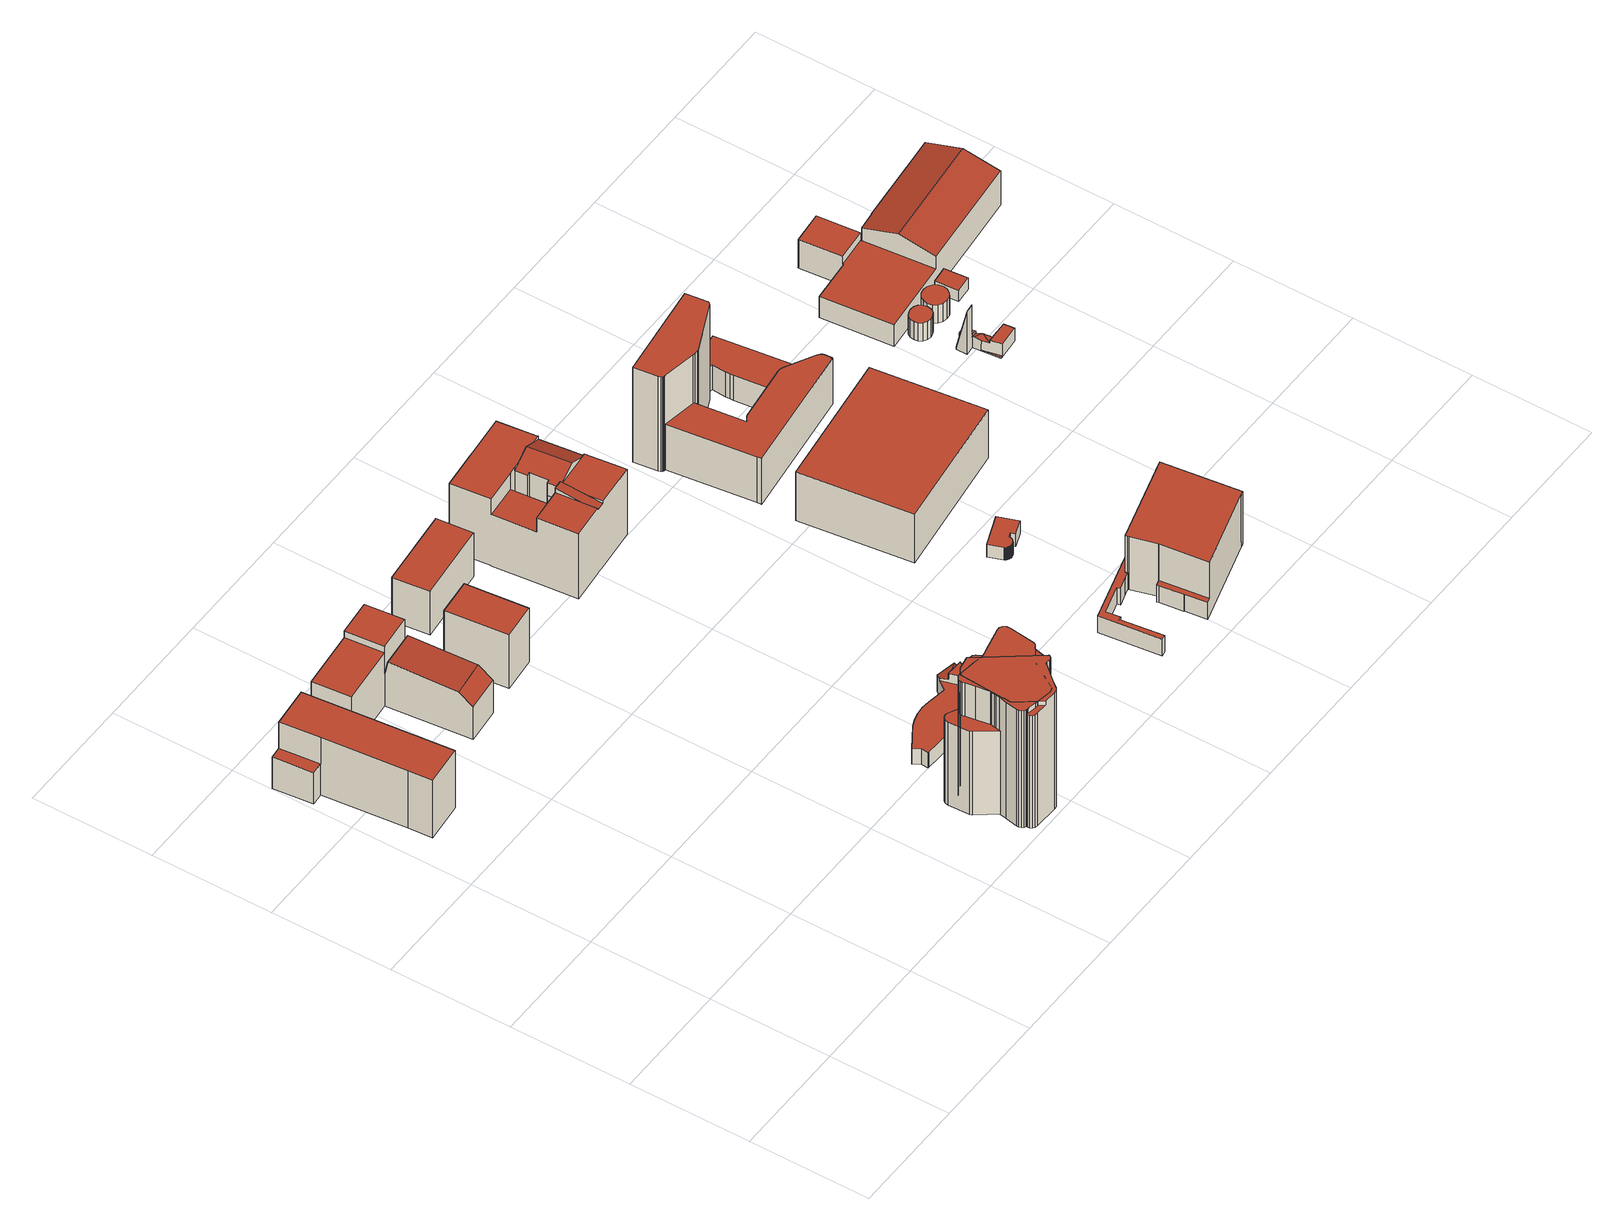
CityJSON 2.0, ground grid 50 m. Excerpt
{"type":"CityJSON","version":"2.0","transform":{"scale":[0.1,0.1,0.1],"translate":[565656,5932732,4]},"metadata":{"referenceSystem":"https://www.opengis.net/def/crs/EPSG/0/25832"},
"CityObjects":{
"building1":{"type":"Building","attributes":{"Gemeindeschluessel":"02000000","Geometrietyp2DReferenz":"3000","function":"31001_1120","roofType":"1000","measuredHeight":28.39,"storeysAboveGround":7},"geometry":[{"type":"MultiSurface","lod":"2","boundaries":[[[0,1,2,3]],[[4,0,3,5]],[[1,6,7,2]],[[8,9,10,11]],[[11,10,12,13]],[[14,15,5,3,2,7]],[[16,4,5,15,8,11,13]],[[6,16,13,12]],[[9,8,15,14]],[[4,16,6,1,0]],[[9,14,7,6,12,10]]],"semantics":{"surfaces":[{"type":"RoofSurface"},{"type":"WallSurface"},{"type":"GroundSurface"}],"values":[0,1,1,1,1,1,2,1,1,1,0]}}]},
"building2":{"type":"Building","attributes":{"Gemeindeschluessel":"02000000","Geometrietyp2DReferenz":"3000","function":"31001_1010","roofType":"1000","measuredHeight":29.42,"storeysAboveGround":6},"geometry":[{"type":"MultiSurface","lod":"2","boundaries":[[[17,18,19,20]],[[21,22,23,24]],[[25,26,27,28]],[[29,30,26,25]],[[31,32,30,29]],[[33,17,20,34]],[[27,22,21,28]],[[18,21,24,19]],[[35,32,31,36]],[[37,23,22,27,26,30,32,35]],[[36,31,29,25,28,21,38]],[[33,34,37,35,36,38]],[[33,38,21,18,17]],[[37,34,20,19,24,23]]],"semantics":{"surfaces":[{"type":"RoofSurface"},{"type":"WallSurface"},{"type":"GroundSurface"}],"values":[0,0,0,0,0,1,1,1,1,1,1,2,1,1]}}]},
"building3":{"type":"Building","attributes":{"name":"Balkon XIII","Gemeindeschluessel":"02000000","Geometrietyp2DReferenz":"3000","function":"51009_1610","roofType":"1000","measuredHeight":57.65},"geometry":[{"type":"MultiSurface","lod":"2","boundaries":[[[39,40,41,42,43,44,45,46,47,48,49,50]],[[51,52,53,54,55,56,57,58]],[[59,48,47,60]],[[60,47,46,61]],[[61,46,45,62]],[[62,45,44,63]],[[63,44,43,64]],[[64,43,42,65]],[[66,50,49,67]],[[67,49,48,59]],[[68,58,57,69]],[[70,54,53,71]],[[71,53,52,72]],[[72,52,51,73]],[[73,51,58,68]],[[74,75,76,77]],[[40,78,79,41]],[[80,81,82,83]],[[83,82,84,85]],[[85,84,86,87]],[[87,86,88,89]],[[89,88,90,91]],[[91,90,92,93]],[[93,92,94,95]],[[96,97,98,99]],[[99,98,100,101]],[[101,100,102,103]],[[103,102,104,105]],[[105,104,106,107]],[[107,106,108,109]],[[109,108,110,111]],[[112,113,114,115]],[[115,114,116,117]],[[117,116,118,119]],[[55,120,121,56]],[[122,123,124,125]],[[125,124,126,127]],[[127,126,128,129]],[[129,128,130,131]],[[131,130,132,133]],[[133,132,134,135]],[[135,134,136,137]],[[137,136,138,139]],[[139,138,140,141]],[[141,140,142,143]],[[143,142,144,145]],[[145,144,146,147]],[[147,146,148,149]],[[149,148,150,151]],[[151,150,152,153]],[[154,155,156,157]],[[157,156,158,159]],[[96,99,101,103,105,107,109,111,112,115,117,119,70,71,72,73,68,69,74,77,160,66,67,59,60,61,62,63,64,65,80,83,85,87,89,91,93,95,154,157,159,122,125,127,129,131,133,135,137,139,141,143,145,147,149,151,153]],[[66,160,39,50]],[[161,162,155,154,95,94]],[[123,122,159,158]],[[113,112,111,110]],[[96,153,152,163,164,97]],[[164,163,162,161]],[[70,119,118,120,55,54]],[[74,69,57,56,121,75]],[[160,77,76,78,40,39]],[[80,65,42,41,79,81]],[[162,163,152,150,148,146,144,142,140,138,136,134,132,130,128,126,124,123,158,156,155]],[[164,161,94,92,90,88,86,84,82,81,79,78,76,75,121,120,118,116,114,113,110,108,106,104,102,100,98,97]]],"semantics":{"surfaces":[{"type":"RoofSurface"},{"type":"WallSurface"},{"type":"GroundSurface"}],"values":[0,0,1,1,1,1,1,1,1,1,1,1,1,1,1,1,1,1,1,1,1,1,1,1,1,1,1,1,1,1,1,1,1,1,1,1,1,1,1,1,1,1,1,1,1,1,1,1,1,1,1,1,2,1,1,1,1,1,1,1,1,1,1,0,0]}}]},
"building4":{"type":"Building","attributes":{"name":"Balkon V","Gemeindeschluessel":"02000000","Geometrietyp2DReferenz":"3000","function":"51009_1610","roofType":"1000","measuredHeight":57.6},"geometry":[{"type":"MultiSurface","lod":"2","boundaries":[[[165,166,167,168,151,169,170,171,172,173,174,175,176,177,178,179,180,181,182,183,184,185,186,187,188,189,69,190,191,192,193,194,195,196,197,198,199,200,201,202,203,204,64,205,85,206,207,208,209,210,127,211,212,213,214]],[[215,216,217,218,219,220,221,222,223,224,84,225,226,227,228,229,230,231,232,233,234,235,236,237,238,239,240,241,242,243,244,245,246,247,248,249,250,251,252,253,254,255,256,257,258,259,260,261,262,263,264,265,266,267,268]],[[268,267,166,165]],[[267,266,167,166]],[[266,265,168,167]],[[265,264,151,168]],[[264,263,169,151]],[[263,262,170,169]],[[262,261,171,170]],[[261,260,172,171]],[[260,259,173,172]],[[259,258,174,173]],[[258,257,175,174]],[[257,256,176,175]],[[256,255,177,176]],[[255,254,178,177]],[[254,253,179,178]],[[253,252,180,179]],[[252,251,181,180]],[[251,250,182,181]],[[250,249,183,182]],[[249,248,184,183]],[[248,247,185,184]],[[247,246,186,185]],[[246,245,187,186]],[[245,244,188,187]],[[244,243,189,188]],[[243,242,69,189]],[[242,241,190,69]],[[241,240,191,190]],[[240,239,192,191]],[[239,238,193,192]],[[238,237,194,193]],[[237,236,195,194]],[[236,235,196,195]],[[235,234,197,196]],[[234,233,198,197]],[[233,232,199,198]],[[232,231,200,199]],[[231,230,201,200]],[[230,229,202,201]],[[229,228,203,202]],[[228,227,204,203]],[[227,226,64,204]],[[226,225,205,64]],[[225,84,85,205]],[[84,224,206,85]],[[224,223,207,206]],[[223,222,208,207]],[[222,221,209,208]],[[221,220,210,209]],[[220,219,127,210]],[[219,218,211,127]],[[218,217,212,211]],[[217,216,213,212]],[[216,215,214,213]],[[215,268,165,214]]],"semantics":{"surfaces":[{"type":"GroundSurface"},{"type":"RoofSurface"},{"type":"WallSurface"}],"values":[0,1,2,2,2,2,2,2,2,2,2,2,2,2,2,2,2,2,2,2,2,2,2,2,2,2,2,2,2,2,2,2,2,2,2,2,2,2,2,2,2,2,2,2,2,2,2,2,2,2,2,2,2,2,2,2,2]}}]},
"building5":{"type":"Building","attributes":{"Gemeindeschluessel":"02000000","Geometrietyp2DReferenz":"3000","function":"31001_1010","roofType":"1000","measuredHeight":26.59,"storeysAboveGround":8},"geometry":[{"type":"MultiSurface","lod":"2","boundaries":[[[269,270,271,272]],[[272,271,273,274]],[[270,269,275,276]],[[274,273,276,275]],[[274,275,269,272]],[[276,273,271,270]]],"semantics":{"surfaces":[{"type":"WallSurface"},{"type":"GroundSurface"},{"type":"RoofSurface"}],"values":[0,0,0,0,1,2]}}]},
"building6":{"type":"Building","attributes":{"Gemeindeschluessel":"02000000","Geometrietyp2DReferenz":"3000","function":"31001_2080","roofType":"1000","measuredHeight":12.04,"storeysAboveGround":2},"geometry":[{"type":"MultiSurface","lod":"2","boundaries":[[[277,278,279,280]],[[281,278,277]],[[282,283,284]],[[285,286,287,288]],[[288,287,289,290]],[[290,289,291,292]],[[293,294,295,296]],[[296,295,297,298]],[[298,297,286,285]],[[299,300,301,302]],[[303,279,278,304]],[[277,284,283,281]],[[305,306,299,302,293,296,298,285,288,290,292,307,308,309,303,304]],[[301,300,310,311,312,313,314,315,291,289,287,286,297,295,294]],[[313,312,280,279,303,309]],[[305,304,278,281,283,282,311]],[[312,311,282,284,277,280]],[[310,300,299,306]],[[311,310,306,305]],[[301,294,293,302]],[[314,313,309,308]],[[315,314,308,307]],[[291,315,307,292]]],"semantics":{"surfaces":[{"type":"RoofSurface"},{"type":"WallSurface"},{"type":"GroundSurface"}],"values":[0,0,0,1,1,1,1,1,1,1,1,1,2,0,1,1,1,1,1,1,1,1,1]}}]},
"building7":{"type":"Building","attributes":{"Gemeindeschluessel":"02000000","Geometrietyp2DReferenz":"3000","function":"31001_1010","roofType":"1000","measuredHeight":21.53,"storeysAboveGround":7},"geometry":[{"type":"MultiSurface","lod":"2","boundaries":[[[316,317,318,319,320]],[[321,322,323,324,325]],[[321,320,319,322]],[[322,319,318,323]],[[323,318,317,324]],[[324,317,316,325]],[[325,316,320,321]]],"semantics":{"surfaces":[{"type":"RoofSurface"},{"type":"GroundSurface"},{"type":"WallSurface"}],"values":[0,1,2,2,2,2,2]}}]},
"building8":{"type":"Building","attributes":{"Gemeindeschluessel":"02000000","Geometrietyp2DReferenz":"3000","function":"31001_2010","roofType":"1000","measuredHeight":35.66,"storeysAboveGround":8},"geometry":[{"type":"MultiSurface","lod":"2","boundaries":[[[326,327,328,329]],[[330,331,332,333,334,335]],[[333,336,337,338,339,340,341,342,343]],[[344,345,346,347,348,349,350,351,352,353]],[[339,354,355,356,357,358,359,349,360]],[[350,358,361,362,363,364,351]],[[365,366,367]],[[328,368,369,329]],[[326,335,334,327]],[[333,332,336]],[[363,370,364]],[[352,371,353]],[[360,340,339]],[[333,343,334]],[[366,348,347,367]],[[372,346,345,373]],[[373,345,344,374]],[[358,357,361]],[[338,354,339]],[[375,376,377,378,379,355,354,338,337,336,332,331]],[[380,370,363,362,361,357,356,355,379,381,382,383,384,385,386,387]],[[388,389,390,391,375,331,330,335,326,329,369,392,393,394]],[[378,377,376,375,391,390,389,388,394,395,396,386,385,384,383,382,381,379],[373,374,397,398,399,400,401,402,403,404,372]],[[392,369,368,405,406,371,352,407,364,370,380,387,408,409,393]],[[393,409,408,387,386,396,395,394]],[[399,398,397,371,406,405]],[[368,328,327,334,401,400,399,405]],[[367,347,346,372,404]],[[359,358,350,349]],[[351,364,407,352]],[[341,340,360,349,348,366,365]],[[403,402,342,341,365,367,404]],[[374,344,353,371,397]],[[334,343,342,402,401]]],"semantics":{"surfaces":[{"type":"RoofSurface"},{"type":"WallSurface"},{"type":"GroundSurface"}],"values":[0,0,0,0,0,0,0,1,1,1,1,1,1,1,1,1,1,1,1,1,1,1,2,0,1,1,1,1,1,1,1,1,1,1]}}]},
"building9":{"type":"Building","attributes":{"Gemeindeschluessel":"02000000","Geometrietyp2DReferenz":"3000","function":"51009_1610","roofType":"1000","measuredHeight":8.12},"geometry":[{"type":"MultiSurface","lod":"2","boundaries":[[[410,411,412,413]],[[414,415,416,417]],[[418,419,420,421]],[[421,420,422,423]],[[423,422,424,425]],[[425,424,426,427]],[[427,426,428,429]],[[429,428,430,431]],[[416,415,412,411,432,430,428,426,424,422,420,419,433]],[[434,410,413,414,417,435,418,421,423,425,427,429,431]],[[414,413,412,415]],[[435,417,416,433]],[[410,434,432,411]],[[434,431,430,432]],[[418,435,433,419]]],"semantics":{"surfaces":[{"type":"WallSurface"},{"type":"RoofSurface"},{"type":"GroundSurface"}],"values":[0,0,0,0,0,0,0,0,1,2,0,0,0,0,0]}}]},
"building10":{"type":"Building","attributes":{"Gemeindeschluessel":"02000000","Geometrietyp2DReferenz":"3000","function":"31001_3060","roofType":"1000","measuredHeight":6.24,"storeysAboveGround":2},"geometry":[{"type":"MultiSurface","lod":"2","boundaries":[[[436,437,438,439,440,441,442,443,444,445,446,447,448,449,450,451,452,453,454,455,456,457,458,459,460,461,462,463,464,465,466,467,468,469,470,471,472,473]],[[474,475,476,477,478,479,480,481,482,483,484,485,486,487,488,489,490,491,492,493,494,495,496,497,498,499,500,501,502,503,504,505,506,507,508,509,510,511]],[[474,473,472,475]],[[475,472,471,476]],[[476,471,470,477]],[[477,470,469,478]],[[478,469,468,479]],[[479,468,467,480]],[[480,467,466,481]],[[481,466,465,482]],[[482,465,464,483]],[[483,464,463,484]],[[484,463,462,485]],[[485,462,461,486]],[[486,461,460,487]],[[487,460,459,488]],[[488,459,458,489]],[[489,458,457,490]],[[490,457,456,491]],[[491,456,455,492]],[[492,455,454,493]],[[493,454,453,494]],[[494,453,452,495]],[[495,452,451,496]],[[496,451,450,497]],[[497,450,449,498]],[[498,449,448,499]],[[499,448,447,500]],[[500,447,446,501]],[[501,446,445,502]],[[502,445,444,503]],[[503,444,443,504]],[[504,443,442,505]],[[505,442,441,506]],[[506,441,440,507]],[[507,440,439,508]],[[508,439,438,509]],[[509,438,437,510]],[[510,437,436,511]],[[511,436,473,474]]],"semantics":{"surfaces":[{"type":"RoofSurface"},{"type":"GroundSurface"},{"type":"WallSurface"}],"values":[0,1,2,2,2,2,2,2,2,2,2,2,2,2,2,2,2,2,2,2,2,2,2,2,2,2,2,2,2,2,2,2,2,2,2,2,2,2,2,2]}}]},
"building11":{"type":"Building","attributes":{"Gemeindeschluessel":"02000000","Geometrietyp2DReferenz":"3000","function":"31001_2010","roofType":"1000","measuredHeight":26.12,"storeysAboveGround":8},"geometry":[{"type":"MultiSurface","lod":"2","boundaries":[[[512,513,514,515,516,517,518]],[[519,515,514,520]],[[520,514,513,521]],[[521,513,512,522]],[[522,512,518,523]],[[524,525,526,527]],[[516,528,529,517]],[[530,531,532,425]],[[425,532,533,423]],[[519,520,521,522,523,534,530,425,423,535,524,527]],[[528,516,515,519,527,526]],[[536,529,528,526,525,537,533,532,531]],[[533,537,535,423]],[[536,531,530,534]],[[537,525,524,535]],[[534,523,518,517,529,536]]],"semantics":{"surfaces":[{"type":"RoofSurface"},{"type":"WallSurface"},{"type":"GroundSurface"}],"values":[0,1,1,1,1,1,1,1,1,2,1,0,1,1,1,1]}}]},
"building12":{"type":"Building","attributes":{"Gemeindeschluessel":"02000000","Geometrietyp2DReferenz":"3000","function":"31001_3020","roofType":"1000","measuredHeight":23.9,"storeysAboveGround":6},"geometry":[{"type":"MultiSurface","lod":"2","boundaries":[[[538,539,540,541]],[[542,543,544,545]],[[542,541,540,543]],[[543,540,539,544]],[[544,539,538,545]],[[545,538,541,542]]],"semantics":{"surfaces":[{"type":"RoofSurface"},{"type":"GroundSurface"},{"type":"WallSurface"}],"values":[0,1,2,2,2,2]}}]},
"building13":{"type":"Building","attributes":{"Gemeindeschluessel":"02000000","Geometrietyp2DReferenz":"3000","function":"31001_2010","roofType":"1000","measuredHeight":46.72,"storeysAboveGround":12},"geometry":[{"type":"MultiSurface","lod":"2","boundaries":[[[546,547,548,549,550,551,552,553,554,555,556,557,558,559,560,561,562,563,564]],[[565,566,567,568,569,570,571,572,573,574,575,576,577,578,579,580,581,582,583]],[[565,564,563,566]],[[566,563,562,567]],[[567,562,561,568]],[[568,561,560,569]],[[569,560,559,570]],[[570,559,558,571]],[[571,558,557,572]],[[572,557,556,573]],[[573,556,555,574]],[[574,555,554,575]],[[575,554,553,576]],[[576,553,552,577]],[[577,552,551,578]],[[578,551,550,579]],[[579,550,549,580]],[[580,549,548,581]],[[581,548,547,582]],[[582,547,546,583]],[[583,546,564,565]]],"semantics":{"surfaces":[{"type":"RoofSurface"},{"type":"GroundSurface"},{"type":"WallSurface"}],"values":[0,1,2,2,2,2,2,2,2,2,2,2,2,2,2,2,2,2,2,2,2]}}]},
"building14":{"type":"Building","attributes":{"Gemeindeschluessel":"02000000","Geometrietyp2DReferenz":"3000","function":"31001_2010","roofType":"1000","measuredHeight":22.79,"storeysAboveGround":6},"geometry":[{"type":"MultiSurface","lod":"2","boundaries":[[[584,585,586,587]],[[587,586,588,589]],[[590,591,592,593]],[[594,595,596,597]],[[597,596,598,599]],[[599,598,600,601]],[[601,600,602,603]],[[603,602,604,605]],[[605,604,606,607]],[[607,606,608,609]],[[609,608,610,611]],[[611,610,612,613]],[[613,612,614,615]],[[615,614,616,617]],[[617,616,618,619]],[[619,618,620,621]],[[621,620,622,623]],[[623,622,624,625]],[[625,624,626,627]],[[592,591,626,624,622,620,618,616,614,612,610,608,606,604,602,600,598,596,595,628,588,586,585]],[[590,593,584,587,589,629,594,597,599,601,603,605,607,609,611,613,615,617,619,621,623,625,627]],[[590,627,626,591]],[[594,629,628,595]],[[584,593,592,585]],[[629,589,588,628]]],"semantics":{"surfaces":[{"type":"WallSurface"},{"type":"RoofSurface"},{"type":"GroundSurface"}],"values":[0,0,0,0,0,0,0,0,0,0,0,0,0,0,0,0,0,0,0,1,2,0,0,0,0]}}]},
"building15":{"type":"Building","attributes":{"Gemeindeschluessel":"02000000","Geometrietyp2DReferenz":"3000","function":"31001_2010","roofType":"1000","measuredHeight":12.28,"storeysAboveGround":3},"geometry":[{"type":"MultiSurface","lod":"2","boundaries":[[[630,631,632,633]],[[633,632,634,635]],[[635,634,636,637]],[[637,636,638,639]],[[640,641,642,643]],[[613,644,645,611]],[[611,645,646,609]],[[609,646,647,607]],[[607,647,648,605]],[[649,650,651,652]],[[652,651,653,654]],[[654,653,641,640]],[[655,656,657,658]],[[603,659,660,661]],[[619,662,663,617]],[[617,663,664,615]],[[665,642,641,653,651,650,660,659,648,647,646,645,644,664,663,662,638,636,634,632,631,657,656]],[[613,611,609,607,605,603,661,649,652,654,640,643,666,655,658,630,633,635,637,639,619,617,615]],[[619,639,638,662]],[[649,661,660,650]],[[603,605,648,659]],[[613,615,664,644]],[[655,666,665,656]],[[666,643,642,665]],[[630,658,657,631]]],"semantics":{"surfaces":[{"type":"WallSurface"},{"type":"RoofSurface"},{"type":"GroundSurface"}],"values":[0,0,0,0,0,0,0,0,0,0,0,0,0,0,0,0,1,2,0,0,0,0,0,0,0]}}]},
"building16":{"type":"Building","attributes":{"Gemeindeschluessel":"02000000","Geometrietyp2DReferenz":"3000","function":"31001_2500","roofType":"1000","measuredHeight":9,"storeysAboveGround":1},"geometry":[{"type":"MultiSurface","lod":"2","boundaries":[[[667,668,669,670,671,672,673,674,675,676,677,678,679,680,681,682]],[[683,684,685,686,687,688,689,690,691,692,693,694,695,696,697,698]],[[698,697,668,667]],[[697,696,669,668]],[[696,695,670,669]],[[695,694,671,670]],[[694,693,672,671]],[[693,692,673,672]],[[692,691,674,673]],[[691,690,675,674]],[[690,689,676,675]],[[689,688,677,676]],[[688,687,678,677]],[[687,686,679,678]],[[686,685,680,679]],[[685,684,681,680]],[[684,683,682,681]],[[683,698,667,682]]],"semantics":{"surfaces":[{"type":"GroundSurface"},{"type":"RoofSurface"},{"type":"WallSurface"}],"values":[0,1,2,2,2,2,2,2,2,2,2,2,2,2,2,2,2,2]}}]},
"building17":{"type":"Building","attributes":{"Gemeindeschluessel":"02000000","Geometrietyp2DReferenz":"3000","function":"51009_1610","roofType":"1000","measuredHeight":21.45},"geometry":[{"type":"MultiSurface","lod":"2","boundaries":[[[699,700,701,702,703,704]],[[700,705,706,707,708,709]],[[710,711,712,713,714]],[[715,716,711,710]],[[717,718,711,716]],[[718,712,711]],[[719,720,721]],[[722,704,703,723]],[[723,703,702,724]],[[700,699,705]],[[713,707,706,714]],[[700,709,701]],[[716,725,726,717]],[[727,728,729,730]],[[731,720,719,715,710,714,706,732]],[[730,729,733,721,720,731]],[[734,708,707,713,712,718,717,726,735]],[[722,723,724,734,735,727,730,731,732]],[[726,725,733,729,728]],[[726,728,727,735]],[[719,721,733,725,716,715]],[[722,732,706,705,699,704]],[[734,724,702,701,709,708]]],"semantics":{"surfaces":[{"type":"RoofSurface"},{"type":"WallSurface"},{"type":"GroundSurface"}],"values":[0,0,0,0,0,0,0,1,1,1,1,1,1,1,1,1,1,2,0,1,1,1,1]}}]},
"building18":{"type":"Building","attributes":{"Gemeindeschluessel":"02000000","Geometrietyp2DReferenz":"3000","function":"31001_2500","roofType":"1000","measuredHeight":9,"storeysAboveGround":1},"geometry":[{"type":"MultiSurface","lod":"2","boundaries":[[[736,737,738,739,740,741,742,743,744,745,746,747,748,749,750,751]],[[752,753,754,755,756,757,758,759,760,761,762,763,764,765,766,767]],[[767,766,737,736]],[[766,765,738,737]],[[765,764,739,738]],[[764,763,740,739]],[[763,762,741,740]],[[762,761,742,741]],[[761,760,743,742]],[[760,759,744,743]],[[759,758,745,744]],[[758,757,746,745]],[[757,756,747,746]],[[756,755,748,747]],[[755,754,749,748]],[[754,753,750,749]],[[753,752,751,750]],[[752,767,736,751]]],"semantics":{"surfaces":[{"type":"GroundSurface"},{"type":"RoofSurface"},{"type":"WallSurface"}],"values":[0,1,2,2,2,2,2,2,2,2,2,2,2,2,2,2,2,2]}}]},
"building19":{"type":"Building","attributes":{"Gemeindeschluessel":"02000000","Geometrietyp2DReferenz":"3000","function":"31001_2500","roofType":"1000","measuredHeight":5.6,"storeysAboveGround":1},"geometry":[{"type":"MultiSurface","lod":"2","boundaries":[[[768,769,770,771]],[[772,773,774,775]],[[772,771,770,773]],[[773,770,769,774]],[[774,769,768,775]],[[775,768,771,772]]],"semantics":{"surfaces":[{"type":"RoofSurface"},{"type":"GroundSurface"},{"type":"WallSurface"}],"values":[0,1,2,2,2,2]}}]},
"building20":{"type":"Building","attributes":{"Gemeindeschluessel":"02000000","Geometrietyp2DReferenz":"3000","function":"31001_2500","roofType":"3100","measuredHeight":20.64,"storeysAboveGround":3},"geometry":[{"type":"MultiSurface","lod":"2","boundaries":[[[776,777,778,779]],[[780,781,782,783,784,785]],[[786,787,781,780]],[[788,789,790,791]],[[792,779,778,793]],[[794,777,776,795]],[[796,794,797,798]],[[799,784,783,800]],[[800,783,782,801]],[[788,791,802,792,793,796,798,799,800,801,803]],[[789,788,803,787,786,804]],[[804,786,780,785,805]],[[803,801,782,781,787]],[[799,798,797,805,785,784]],[[792,802,806,795,776,779]],[[796,793,778,777,794]],[[806,802,791,790]],[[806,790,789,804,805,797,794,795]]],"semantics":{"surfaces":[{"type":"RoofSurface"},{"type":"WallSurface"},{"type":"GroundSurface"}],"values":[0,0,0,1,1,1,1,1,1,2,1,1,1,1,1,1,1,0]}}]}
},
"vertices":[
[23,2174,157],[72,2179,157],[55,2342,157],[6,2337,157],[23,2174,3],[6,2337,3],[72,2179,287],[55,2342,287],[281,1756,3],[281,1756,287],[117,1739,287],[117,1739,3],[108,1836,287],[108,1836,3],[220,2359,287],[220,2359,3],[72,2179,3],
[311,2208,272],[552,2232,272],[536,2391,272],[295,2367,272],[552,2232,305],[699,2247,305],[682,2406,305],[536,2391,305],[554,2221,232],[700,2236,232],[699,2247,170],[552,2232,170],[582,1944,218],[728,1959,218],[588,1886,171],[734,1901,171],[311,2208,10],[295,2367,10],[734,1901,10],[588,1886,10],[682,2406,10],[552,2232,10],
[1286,142,451],[1287,141,451],[1298,324,451],[1295,324,451],[1289,328,451],[1254,347,451],[1242,350,451],[1229,347,451],[1220,337,451],[1217,324,451],[1221,235,451],[1225,226,451],[1284,26,594],[1289,17,594],[1297,11,594],[1307,9,594],[1359,7,594],[1286,105,594],[1283,39,594],[1283,35,594],[1217,324,39],[1220,337,39],[1229,347,39],[1242,350,39],[1254,347,39],[1289,328,39],[1295,324,39],[1225,226,39],[1221,235,39],[1283,35,39],[1283,39,39],[1307,9,39],[1297,11,39],[1289,17,39],[1284,26,39],[1286,106,39],[1286,106,615],[1288,138,615],[1288,138,39],[1287,141,615],[1298,324,615],[1299,324,39],[1299,324,615],[1302,325,615],[1302,325,39],[1305,328,615],[1305,328,39],[1319,340,615],[1319,340,39],[1322,342,615],[1322,342,39],[1325,344,615],[1325,344,39],[1328,345,615],[1328,345,39],[1331,345,615],[1331,345,39],[1548,120,39],[1548,120,615],[1542,111,615],[1542,111,39],[1532,107,615],[1532,107,39],[1530,108,615],[1530,108,39],[1515,110,615],[1515,110,39],[1510,108,615],[1510,108,39],[1506,104,615],[1506,104,39],[1479,72,615],[1479,72,39],[1455,44,39],[1455,44,615],[1429,13,615],[1429,13,39],[1420,6,615],[1420,6,39],[1408,4,615],[1408,4,39],[1359,7,615],[1286,105,615],[1437,324,39],[1437,324,593],[1441,320,593],[1441,320,39],[1446,318,593],[1446,318,39],[1447,318,593],[1447,318,39],[1511,315,593],[1511,315,39],[1512,315,593],[1512,315,39],[1549,313,593],[1549,313,39],[1558,310,593],[1558,310,39],[1566,305,593],[1566,305,39],[1571,296,593],[1571,296,39],[1572,286,593],[1572,286,39],[1568,202,593],[1568,202,39],[1568,201,593],[1568,201,39],[1567,197,593],[1567,197,39],[1566,194,593],[1566,194,39],[1551,130,593],[1551,130,39],[1405,358,39],[1405,358,593],[1417,356,593],[1417,356,39],[1426,347,593],[1426,347,39],[1286,142,39],[1380,354,615],[1380,354,593],[1549,124,593],[1549,124,615],
[1583,310,39],[1583,307,39],[1570,202,39],[1569,198,39],[1565,192,39],[1563,191,39],[1558,187,39],[1545,179,39],[1497,146,39],[1489,137,39],[1478,119,39],[1478,118,39],[1467,100,39],[1451,74,39],[1449,72,39],[1443,61,39],[1433,45,39],[1425,31,39],[1419,25,39],[1411,21,39],[1400,20,39],[1339,30,39],[1330,31,39],[1293,37,39],[1287,38,39],[1275,43,39],[1269,50,39],[1266,59,39],[1266,68,39],[1276,118,39],[1282,149,39],[1285,166,39],[1286,173,39],[1290,193,39],[1280,249,39],[1274,288,39],[1271,300,39],[1271,305,39],[1273,313,39],[1277,320,39],[1300,329,39],[1381,318,39],[1402,315,39],[1421,312,39],[1427,314,39],[1439,316,39],[1551,341,39],[1564,341,39],[1575,334,39],[1582,323,39],[1582,323,615],[1575,334,615],[1564,341,615],[1551,341,615],[1446,318,615],[1439,316,615],[1427,314,615],[1421,312,615],[1402,315,615],[1381,318,615],[1300,329,615],[1289,328,615],[1277,320,615],[1273,313,615],[1271,305,615],[1271,300,615],[1274,288,615],[1280,249,615],[1290,193,615],[1286,173,615],[1285,166,615],[1282,149,615],[1276,118,615],[1266,68,615],[1266,59,615],[1269,50,615],[1275,43,615],[1283,39,615],[1287,38,615],[1293,37,615],[1330,31,615],[1339,30,615],[1400,20,615],[1411,21,615],[1419,25,615],[1425,31,615],[1433,45,615],[1443,61,615],[1449,72,615],[1451,74,615],[1467,100,615],[1478,118,615],[1478,119,615],[1489,137,615],[1497,146,615],[1545,179,615],[1558,187,615],[1563,191,615],[1565,192,615],[1566,194,615],[1569,198,615],[1570,202,615],[1583,307,615],[1583,310,615],
[976,2185,19],[976,2185,285],[1002,1931,285],[1002,1931,19],[856,1916,285],[856,1916,19],[827,2170,19],[827,2170,285],
[1674,628,104],[1761,662,92],[1681,679,92],[1666,659,97],[1742,625,104],[1698,543,134],[1742,625,134],[1674,628,134],[1336,554,13],[1336,554,88],[1427,612,88],[1427,612,13],[1458,625,88],[1458,625,13],[1490,633,88],[1490,633,13],[1353,495,13],[1353,495,88],[1351,495,88],[1351,495,13],[1353,524,88],[1353,524,13],[1658,481,13],[1658,481,88],[1658,480,88],[1658,480,13],[1681,679,13],[1761,662,13],[1698,543,13],[1716,480,13],[1524,636,13],[1557,632,13],[1635,620,13],[1716,480,88],[1698,543,88],[1666,659,88],[1635,620,88],[1557,632,88],[1524,636,88],
[902,2278,255],[903,2278,255],[1224,2311,255],[1209,2460,255],[886,2427,255],[886,2427,39],[1209,2460,39],[1224,2311,39],[903,2278,39],[902,2278,39],
[1344,2130,262],[1483,2144,262],[1465,2321,262],[1326,2307,262],[1344,2129,331],[1361,1965,331],[1500,1979,331],[1494,2037,331],[1483,2144,331],[1344,2130,331],[1500,1979,319],[1509,1980,319],[1541,1983,319],[1533,2043,331],[1520,2148,354],[1518,2148,354],[1518,2147,354],[1483,2144,354],[1505,2274,323],[1516,2276,329],[1524,2199,328],[1513,2198,323],[1520,2148,323],[1538,2150,331],[1608,2157,366],[1585,2334,366],[1529,2328,338],[1500,2325,324],[1541,1983,331],[1716,2001,331],[1712,2030,331],[1695,2166,331],[1677,2164,331],[1608,2157,331],[1520,2148,331],[1695,2166,323],[1693,2184,323],[1673,2343,323],[1642,2339,338],[1518,2148,262],[1520,2148,262],[1513,2198,262],[1465,2321,338],[1326,2307,338],[1673,2343,338],[1500,2325,338],[1524,2199,9],[1516,2276,9],[1505,2274,9],[1361,1965,9],[1500,1979,9],[1509,1980,9],[1541,1983,9],[1716,2001,9],[1671,2352,338],[1712,2030,9],[1695,2166,9],[1693,2184,9],[1673,2343,9],[1671,2352,9],[1652,2506,9],[1652,2506,338],[1326,2308,9],[1326,2307,9],[1344,2130,9],[1344,2129,9],[1326,2308,338],[1309,2471,338],[1309,2471,9],[1448,2485,9],[1477,2488,9],[1500,2325,9],[1497,2325,9],[1465,2322,9],[1465,2321,9],[1483,2144,9],[1518,2147,9],[1518,2148,9],[1513,2198,9],[1465,2322,338],[1497,2325,338],[1585,2334,338],[1477,2488,338],[1448,2485,338],
[2247,293,40],[2247,293,121],[2234,289,121],[2234,289,40],[2257,114,40],[2257,114,121],[2236,111,121],[2236,111,40],[2599,470,40],[2599,470,121],[2605,447,121],[2605,447,40],[2436,401,121],[2436,401,40],[2439,391,121],[2439,391,40],[2413,384,121],[2413,384,40],[2361,369,121],[2361,369,40],[2357,382,121],[2357,382,40],[2238,349,121],[2205,361,121],[2238,349,40],[2205,361,40],
[2325,832,93],[2326,830,93],[2328,828,93],[2329,826,93],[2331,825,93],[2333,823,93],[2335,822,93],[2337,821,93],[2339,820,93],[2341,819,93],[2343,818,93],[2345,818,93],[2348,817,93],[2350,817,93],[2352,818,93],[2355,818,93],[2357,818,93],[2359,819,93],[2361,820,93],[2363,821,93],[2365,822,93],[2367,824,93],[2369,825,93],[2371,827,93],[2372,829,93],[2373,831,93],[2375,833,93],[2375,835,93],[2376,837,93],[2377,839,93],[2377,842,93],[2378,844,93],[2378,846,93],[2395,853,93],[2402,835,93],[2464,858,93],[2434,940,93],[2303,891,93],[2303,891,31],[2434,940,31],[2464,858,31],[2402,835,31],[2395,853,31],[2378,846,31],[2378,844,31],[2377,842,31],[2377,839,31],[2376,837,31],[2375,835,31],[2375,833,31],[2373,831,31],[2372,829,31],[2371,827,31],[2369,825,31],[2367,824,31],[2365,822,31],[2363,821,31],[2361,820,31],[2359,819,31],[2357,818,31],[2355,818,31],[2352,818,31],[2350,817,31],[2348,817,31],[2345,818,31],[2343,818,31],[2341,819,31],[2339,820,31],[2337,821,31],[2335,822,31],[2333,823,31],[2331,825,31],[2329,826,31],[2328,828,31],[2326,830,31],[2325,832,31],
[2446,264,123],[2458,169,123],[2459,169,123],[2471,79,123],[2492,85,123],[2467,281,123],[2443,274,123],[2471,79,40],[2459,169,40],[2458,169,40],[2446,264,40],[2443,274,40],[2842,181,40],[2842,181,302],[2829,178,302],[2829,178,40],[2492,85,302],[2467,281,302],[2440,388,40],[2440,388,302],[2439,391,302],[2436,401,302],[2469,281,40],[2801,501,40],[2469,281,302],[2801,501,302],
[2135,1079,276],[2701,1152,276],[2642,1610,276],[2077,1538,276],[2077,1538,37],[2642,1610,37],[2701,1152,37],[2135,1079,37],
[2010,2068,504],[2014,2058,504],[2017,2055,504],[2019,2053,504],[2022,2051,504],[2025,2050,504],[2166,2026,504],[2175,2024,504],[2190,2024,504],[2200,2027,504],[2398,2113,504],[2407,2121,504],[2408,2124,504],[2409,2127,504],[2409,2130,504],[2409,2132,504],[2404,2173,504],[2398,2218,504],[1997,2167,504],[1997,2167,37],[2398,2218,37],[2404,2173,37],[2409,2132,37],[2409,2130,37],[2409,2127,37],[2408,2124,37],[2407,2121,37],[2398,2113,37],[2200,2027,37],[2190,2024,37],[2175,2024,37],[2166,2026,37],[2025,2050,37],[2022,2051,37],[2019,2053,37],[2017,2055,37],[2014,2058,37],[2010,2068,37],
[2025,2050,41],[2025,2050,268],[2029,2049,268],[2029,2049,41],[2166,2026,268],[2166,2026,41],[2072,1676,41],[2072,1676,268],[2070,1695,268],[2070,1695,41],[2208,1831,41],[2208,1831,268],[2214,1835,268],[2214,1835,41],[2220,1837,268],[2220,1837,41],[2448,1866,268],[2448,1866,41],[2452,1867,268],[2452,1867,41],[2462,1868,268],[2462,1868,41],[2471,1867,268],[2471,1867,41],[2481,1864,268],[2481,1864,41],[2598,1801,268],[2598,1801,41],[2609,1791,268],[2609,1791,41],[2611,1788,268],[2611,1788,41],[2613,1784,268],[2613,1784,41],[2614,1780,268],[2614,1780,41],[2614,1778,268],[2614,1778,41],[2618,1749,268],[2618,1749,41],[2614,1749,268],[2614,1749,41],[2615,1745,268],[2615,1745,41],[2193,1818,268],[2193,1818,41],
[2443,2179,41],[2443,2179,164],[2448,2190,164],[2448,2190,41],[2453,2194,164],[2453,2194,41],[2460,2197,164],[2460,2197,41],[2559,2209,164],[2559,2209,41],[2438,2056,41],[2438,2056,164],[2438,2073,164],[2438,2073,41],[2609,1791,164],[2598,1801,164],[2481,1864,164],[2471,1867,164],[2462,1868,164],[2459,1875,41],[2459,1875,164],[2459,1880,164],[2459,1880,41],[2439,2041,164],[2439,2041,41],[2409,2132,41],[2409,2132,164],[2404,2173,164],[2404,2173,41],[2452,1867,164],[2456,1870,164],[2456,1870,41],[2614,1780,164],[2613,1784,164],[2611,1788,164],[2441,2131,164],[2441,2131,41],
[3034,1687,40],[3038,1704,40],[3047,1718,40],[3061,1727,40],[3078,1730,40],[3094,1727,40],[3109,1718,40],[3118,1704,40],[3121,1687,40],[3118,1670,40],[3109,1656,40],[3094,1647,40],[3078,1643,40],[3061,1647,40],[3047,1656,40],[3038,1670,40],[3038,1670,130],[3047,1656,130],[3061,1647,130],[3078,1643,130],[3094,1647,130],[3109,1656,130],[3118,1670,130],[3121,1687,130],[3118,1704,130],[3109,1718,130],[3094,1727,130],[3078,1730,130],[3061,1727,130],[3047,1718,130],[3038,1704,130],[3034,1687,130],
[3110,1496,255],[3102,1529,102],[3099,1541,48],[3078,1539,48],[3078,1536,62],[3076,1492,255],[3110,1496,102],[3115,1496,102],[3139,1498,102],[3128,1544,102],[3099,1541,102],[3116,1487,98],[3133,1464,113],[3139,1497,93],[3139,1498,93],[3115,1496,93],[3118,1460,93],[3125,1430,93],[3155,1432,93],[3154,1433,93],[3118,1460,46],[3126,1383,46],[3136,1384,46],[3076,1492,41],[3078,1536,41],[3078,1539,41],[3125,1430,105],[3155,1432,105],[3219,1435,41],[3219,1435,105],[3223,1392,105],[3223,1392,41],[3126,1383,41],[3115,1496,41],[3136,1384,105],[3128,1544,41],[3155,1432,41],
[3134,1697,40],[3138,1716,40],[3149,1732,40],[3165,1743,40],[3184,1747,40],[3203,1743,40],[3219,1732,40],[3230,1716,40],[3234,1697,40],[3230,1678,40],[3219,1662,40],[3203,1651,40],[3184,1647,40],[3165,1651,40],[3149,1662,40],[3138,1678,40],[3138,1678,130],[3149,1662,130],[3165,1651,130],[3184,1647,130],[3203,1651,130],[3219,1662,130],[3230,1678,130],[3234,1697,130],[3230,1716,130],[3219,1732,130],[3203,1743,130],[3184,1747,130],[3165,1743,130],[3149,1732,130],[3138,1716,130],[3134,1697,130],
[3276,1661,95],[3344,1667,95],[3335,1763,95],[3267,1756,95],[3267,1756,39],[3335,1763,39],[3344,1667,39],[3276,1661,39],
[3120,2041,178],[3251,2054,178],[3234,2229,178],[3103,2216,178],[3266,1906,244],[3736,1953,244],[3721,2100,204],[3326,2061,204],[3327,2059,204],[3252,2051,204],[3280,1758,204],[3750,1805,204],[2972,1727,37],[2972,1727,142],[2943,2021,142],[2943,2021,37],[3103,2216,37],[3234,2229,37],[3251,2054,142],[3120,2041,142],[3251,2054,37],[3251,2051,142],[3251,2051,37],[3327,2059,37],[3326,2061,37],[3721,2100,37],[3120,2038,37],[3750,1805,37],[3280,1758,142],[3252,2051,142],[3120,2038,142]
]}
